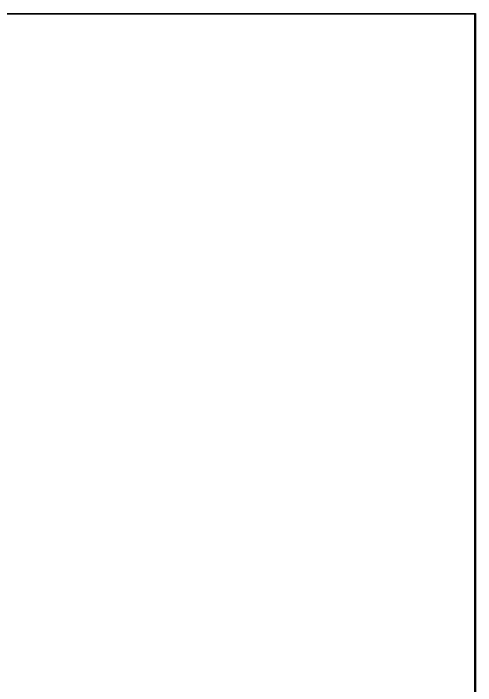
# Model space of a CAD drawing. Extents: x 119 to 479, y -311 to -51.
# Drawn here: x 389.7 to 479.1, y -181 to -50.9 of the extents above; entities that cross this region are included whole.
import ezdxf

# ---------------------------------------------------------------- set-up
doc = ezdxf.new("R2010")
doc.units = 0
doc.layers.add('BLACK', color=7, linetype='CONTINUOUS')

msp = doc.modelspace()

# ---------------------------------------------------------------- linework, layer by layer
at = {"layer": 'BLACK', "linetype": 'CONTINUOUS'}
for p, q in [((119, -50.925), (479, -50.925)), ((478.925, -51.075), (119.075, -51.075)), ((478.925, -310.925), (478.925, -51.075)), ((479, -50.925), (479.01, -50.9267)), ((479.01, -50.9267), (479.013, -50.9261)), ((479.013, -50.9261), (479.016, -50.9278)), ((479.016, -50.9278), (479.026, -50.9295)), ((479.026, -50.9295), (479.041, -50.942)), ((479.041, -50.942), (479.057, -50.9518)), ((479.057, -50.9518), (479.06, -50.9581)), ((479.06, -50.9581), (479.065, -50.9625)), ((479.065, -50.9625), (479.068, -50.9817)), ((479.068, -50.9817), (479.075, -51)), ((479.075, -51), (479.075, -311))]:
    msp.add_line(p, q, dxfattribs=at)

doc.saveas('drawing.dxf')
